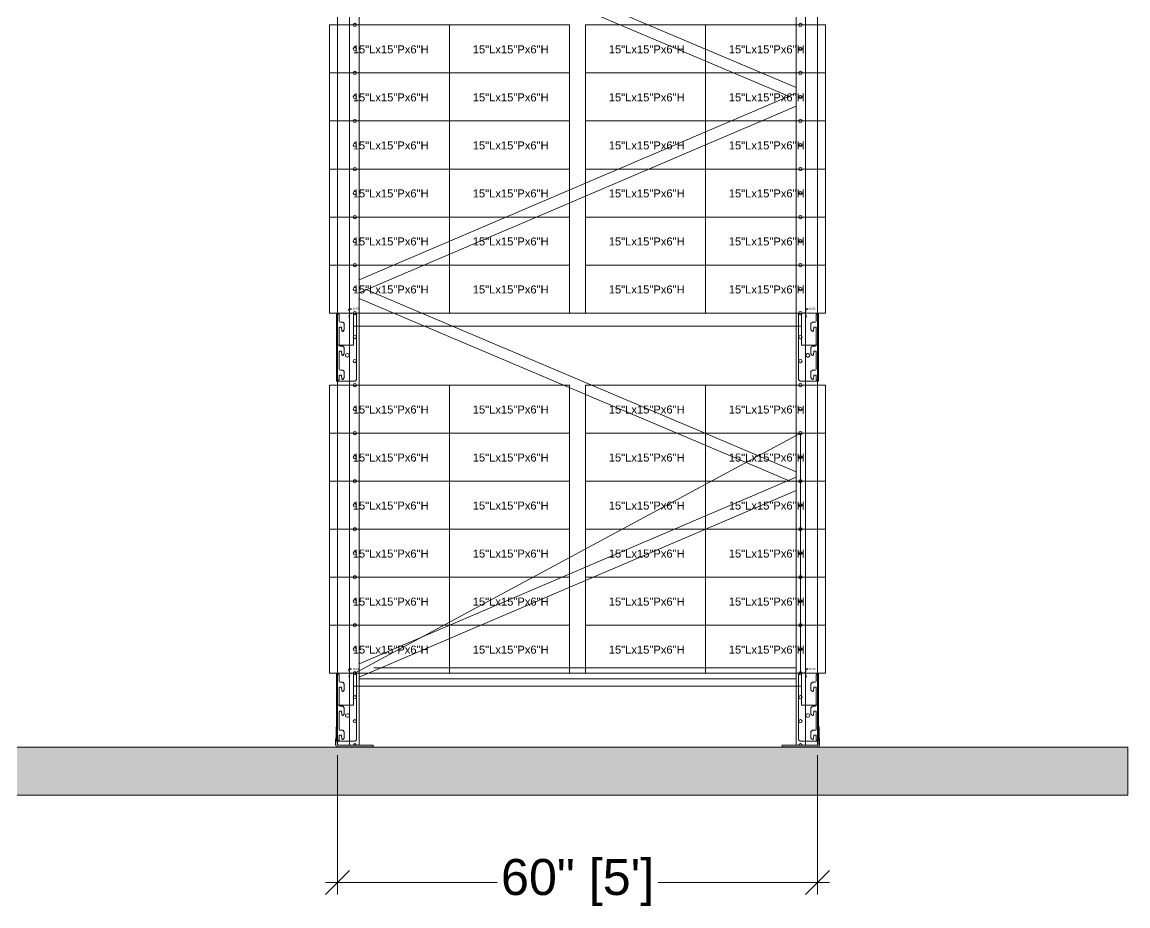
# Model space of a CAD drawing. Header units: inches. Extents: x 2743 to 10591, y -1604 to 5792.
# Drawn here: x 10453.3 to 10591.5, y 3684.6 to 3795 of the extents above; entities that cross this region are included whole.
import ezdxf

# ---------------------------------------------------------------- set-up
doc = ezdxf.new("R2010")
doc.units = ezdxf.units.IN
doc.header["$LTSCALE"] = 0.1875
doc.header["$MEASUREMENT"] = 0
doc.header["$PDMODE"] = 3
doc.header["$PDSIZE"] = 1.5
doc.linetypes.add('HIDDEN', pattern=[9.525, 6.35, -3.175])
doc.linetypes.add('HIDDEN2', pattern=[0.1875, 0.125, -0.0625])
for name, color, linetype, lineweight in [('22 Dimension', 7, 'Continuous', 5), ('30 Batiment', 253, 'Continuous', 13), ('32 Echelle', 160, 'Continuous', 15), ('33 Poutre', 30, 'Continuous', 15), ('34 Plywood', 45, 'Continuous', 13), ('35 Steel_Deck', 252, 'Continuous', 13)]:
    doc.layers.add(name, color=color, linetype=linetype, lineweight=lineweight)
doc.styles.add('NOTE', font='', dxfattribs={"height": 4.5})
doc.styles.get("Standard").update_dxf_attribs({"font": ''})
doc.styles.get('NOTE').set_extended_font_data('SansSerif')
doc.styles.get('Standard').set_extended_font_data('Arial')
doc.dimstyles.new('DÉTAILS', dxfattribs={"dimscale": 1.5, "dimtxt": 0.18, "dimasz": 0.18, "dimexe": 0.18, "dimexo": 0.0625, "dimgap": 0.09, "dimtad": 0, "dimtih": 1, "dimtoh": 1, "dimzin": 0, "dimdsep": 46, "dimtxsty": 'Standard', "dimcen": 0.09, "dimadec": 0, "dimazin": 0, "dimtfac": 1, "dimtofl": 0, "dimtmove": 0, "dimatfit": 3, "dimfxl": 0.18, "dimtolj": 1, "dimtzin": 0, "dimarcsym": 0})

# ---------------------------------------------------------------- blocks, each defined once
blk = doc.blocks.new('*D106')
at = {"layer": '33 Poutre', "color": 0, "lineweight": -2, "transparency": 16777216}
for p, q in [((10551.18, 3758.64), (10550.98, 3758.64)), ((10551.18, 3758.64), (10550.98, 3758.64)), ((10551.25, 3758.91), (10551.25, 3759.18)), ((10551.25, 3759.18), (10551.52, 3759.18)), ((10551.25, 3758.37), (10551.25, 3758.1))]:
    blk.add_line(p, q, dxfattribs=at)
at = {"layer": '33 Poutre', "color": 0, "transparency": 16777216}
for points in [[(10551.2, 3758.91), (10551.29, 3758.91), (10551.25, 3758.64)], [(10551.2, 3758.37), (10551.29, 3758.37), (10551.25, 3758.64)]]:
    blk.add_solid(points, dxfattribs=at)
at = {"layer": 'Defpoints', "color": 0, "transparency": 16777216}
for p in [(10551.25, 3758.64), (10551.27, 3758.64), (10551.27, 3758.64)]:
    blk.add_point(p, dxfattribs=at)
at = {"layer": '33 Poutre', "color": 0, "transparency": 16777216, "insert": (10552.06, 3759.18), "char_height": 0.27, "attachment_point": 5}
blk.add_mtext('\\A1;0.00', dxfattribs=at)
blk = doc.blocks.new('*D107')
at = {"layer": '33 Poutre', "color": 0, "lineweight": -2, "transparency": 16777216}
for p, q in [((10494.18, 3758.91), (10494.18, 3759.18)), ((10494.18, 3759.18), (10494.45, 3759.18)), ((10494.18, 3758.37), (10494.18, 3758.1)), ((10494.25, 3758.64), (10494.45, 3758.64)), ((10494.25, 3758.64), (10494.45, 3758.64))]:
    blk.add_line(p, q, dxfattribs=at)
at = {"layer": '33 Poutre', "color": 0, "transparency": 16777216}
for points in [[(10494.13, 3758.91), (10494.22, 3758.91), (10494.18, 3758.64)], [(10494.13, 3758.37), (10494.22, 3758.37), (10494.18, 3758.64)]]:
    blk.add_solid(points, dxfattribs=at)
at = {"layer": 'Defpoints', "color": 0, "transparency": 16777216}
for p in [(10494.15, 3758.64), (10494.15, 3758.64), (10494.18, 3758.64)]:
    blk.add_point(p, dxfattribs=at)
at = {"layer": '33 Poutre', "color": 0, "transparency": 16777216, "insert": (10494.99, 3759.18), "char_height": 0.27, "attachment_point": 5}
blk.add_mtext('\\A1;0.00', dxfattribs=at)
blk = doc.blocks.new('*D108')
at = {"layer": '33 Poutre', "color": 0, "lineweight": -2, "transparency": 16777216}
for p, q in [((10551.18, 3713.64), (10550.98, 3713.64)), ((10551.18, 3713.64), (10550.98, 3713.64)), ((10551.25, 3713.91), (10551.25, 3714.18)), ((10551.25, 3714.18), (10551.52, 3714.18)), ((10551.25, 3713.37), (10551.25, 3713.1))]:
    blk.add_line(p, q, dxfattribs=at)
at = {"layer": '33 Poutre', "color": 0, "transparency": 16777216}
for points in [[(10551.2, 3713.91), (10551.29, 3713.91), (10551.25, 3713.64)], [(10551.2, 3713.37), (10551.29, 3713.37), (10551.25, 3713.64)]]:
    blk.add_solid(points, dxfattribs=at)
at = {"layer": 'Defpoints', "color": 0, "transparency": 16777216}
for p in [(10551.25, 3713.64), (10551.27, 3713.64), (10551.27, 3713.64)]:
    blk.add_point(p, dxfattribs=at)
at = {"layer": '33 Poutre', "color": 0, "transparency": 16777216, "insert": (10552.06, 3714.18), "char_height": 0.27, "attachment_point": 5}
blk.add_mtext('\\A1;0.00', dxfattribs=at)
blk = doc.blocks.new('*D109')
at = {"layer": '33 Poutre', "color": 0, "lineweight": -2, "transparency": 16777216}
for p, q in [((10494.18, 3713.91), (10494.18, 3714.18)), ((10494.18, 3714.18), (10494.45, 3714.18)), ((10494.25, 3713.64), (10494.45, 3713.64)), ((10494.25, 3713.64), (10494.45, 3713.64)), ((10494.18, 3713.37), (10494.18, 3713.1))]:
    blk.add_line(p, q, dxfattribs=at)
at = {"layer": '33 Poutre', "color": 0, "transparency": 16777216}
for points in [[(10494.13, 3713.91), (10494.22, 3713.91), (10494.18, 3713.64)], [(10494.13, 3713.37), (10494.22, 3713.37), (10494.18, 3713.64)]]:
    blk.add_solid(points, dxfattribs=at)
at = {"layer": 'Defpoints', "color": 0, "transparency": 16777216}
for p in [(10494.15, 3713.64), (10494.15, 3713.64), (10494.18, 3713.64)]:
    blk.add_point(p, dxfattribs=at)
at = {"layer": '33 Poutre', "color": 0, "transparency": 16777216, "insert": (10494.99, 3714.18), "char_height": 0.27, "attachment_point": 5}
blk.add_mtext('\\A1;0.00', dxfattribs=at)
blk = doc.blocks.new('_Oblique')
at = {"color": 0, "linetype": 'ByBlock', "lineweight": -2}
blk.add_line((-0.5, -0.5), (0.5, 0.5), dxfattribs=at)

msp = doc.modelspace()

# ---------------------------------------------------------------- hatches: boundary and pattern name
at = {"layer": '30 Batiment', "linetype": 'HIDDEN', "ltscale": 5, "transparency": 33554559}
h = msp.add_hatch(dxfattribs=at)
h.set_pattern_fill('AR-SAND', color=256, style=0)
h.set_pattern_definition([(37.5, (10146.5463, 3735.0073), (-0.0629934, 1.926824), [0, -1.52, 0, -1.7, 0, -1.625]), (7.5, (10146.5463, 3735.0073), (1.769777, 2.822146), [0, -0.82, 0, -1.37, 0, -0.525]), (327.5, (10145.3163, 3735.0073), (3.114142, 0.005659), [0, -0.5, 0, -1.8, 0, -2.35]), (317.5, (10145.3163, 3735.0073), (3.006127, 0.877676), [0, -0.25, 0, -1.18, 0, -1.35])])
h.paths.add_polyline_path([(10591.48797, 3698.39254), (10591.48797, 3704.39254), (10235.28251, 3704.39254), (10235.28251, 3698.39254)])

# ---------------------------------------------------------------- linework, layer by layer
at = {"layer": '22 Dimension'}
for p, q in [((10492.71234, 3703.39254), (10492.71234, 3686.01017)), ((10552.71234, 3703.39254), (10552.71234, 3686.01017)), ((10491.21234, 3687.51017), (10512.64753, 3687.51017)), ((10554.21234, 3687.51017), (10532.77715, 3687.51017))]:
    msp.add_line(p, q, dxfattribs=at)
at = {"layer": '30 Batiment'}
msp.add_lwpolyline([(10591.48797, 3698.39254), (10591.48797, 3704.39254), (10235.28251, 3704.39254), (10235.28251, 3698.39254), (10591.48797, 3698.39254)], close=True, dxfattribs=at)
at = {"layer": '32 Echelle'}
for p, q in [((10492.71234, 3704.64254), (10492.71234, 3944.64254)), ((10494.21234, 3704.64254), (10494.21234, 3944.64254)), ((10495.40234, 3704.64254), (10495.40234, 3944.64254)), ((10550.02234, 3704.64254), (10550.02234, 3944.64254)), ((10551.21234, 3704.64254), (10551.21234, 3944.64254)), ((10552.71234, 3704.64254), (10552.71234, 3944.64254)), ((10550.02234, 3786.80716), (10496.16127, 3809.64254)), ((10495.40234, 3808.47793), (10549.26341, 3785.64254)), ((10550.02234, 3786.12581), (10495.40234, 3762.80716)), ((10495.40234, 3761.15928), (10550.02234, 3784.47793)), ((10550.02234, 3738.80716), (10496.16127, 3761.64254)), ((10495.40234, 3760.47793), (10549.26341, 3737.64254)), ((10550.02234, 3738.12581), (10495.40234, 3714.80716)), ((10495.40234, 3713.15928), (10550.02234, 3736.47793)), ((10550.02234, 3714.33754), (10497.25271, 3714.33754)), ((10495.40234, 3712.94754), (10550.02234, 3712.94754)), ((10492.52534, 3706.94254), (10492.52534, 3705.69754)), ((10492.52534, 3706.94254), (10492.71234, 3706.94254)), ((10492.71234, 3706.94254), (10492.71234, 3705.69754)), ((10552.71234, 3706.94254), (10552.71234, 3705.69754)), ((10552.89934, 3706.94254), (10552.71234, 3706.94254)), ((10552.89934, 3706.94254), (10552.89934, 3705.69754)), ((10492.46534, 3705.32254), (10492.52534, 3705.69754)), ((10492.46534, 3705.32254), (10492.46534, 3704.70554)), ((10492.46534, 3705.32254), (10492.65234, 3705.32254)), ((10492.52534, 3705.69754), (10492.71234, 3705.69754)), ((10492.65234, 3705.32254), (10492.71234, 3705.69754)), ((10492.65234, 3705.32254), (10492.65234, 3704.70504)), ((10552.77234, 3705.32254), (10552.71234, 3705.69754)), ((10552.89934, 3705.69754), (10552.71234, 3705.69754)), ((10552.77234, 3705.32254), (10552.77234, 3704.70504)), ((10552.95934, 3705.32254), (10552.77234, 3705.32254)), ((10552.95934, 3705.32254), (10552.89934, 3705.69754)), ((10552.95934, 3705.32254), (10552.95934, 3704.70554)), ((10492.71484, 3704.64254), (10497.15234, 3704.64254)), ((10492.71534, 3704.45554), (10497.15234, 3704.45554)), ((10497.15234, 3704.64254), (10497.15234, 3704.45554)), ((10552.70984, 3704.64254), (10548.27234, 3704.64254)), ((10548.27234, 3704.64254), (10548.27234, 3704.45554)), ((10552.70934, 3704.45554), (10548.27234, 3704.45554))]:
    msp.add_line(p, q, dxfattribs=at)
for centre in [(10494.86734, 3794.64254), (10550.55734, 3794.64254), (10494.86734, 3791.64254), (10550.55734, 3791.64254), (10494.86734, 3788.64254), (10550.55734, 3788.64254), (10494.86734, 3785.64254), (10550.55734, 3785.64254), (10494.86734, 3782.64254), (10550.55734, 3782.64254), (10494.86734, 3779.64254), (10550.55734, 3779.64254), (10494.86734, 3776.64254), (10550.55734, 3776.64254), (10494.86734, 3773.64254), (10550.55734, 3773.64254), (10494.86734, 3770.64254), (10550.55734, 3770.64254), (10494.86734, 3767.64254), (10550.55734, 3767.64254), (10494.86734, 3764.64254), (10550.55734, 3764.64254), (10494.86734, 3761.64254), (10550.55734, 3761.64254), (10494.86734, 3758.64254), (10550.55734, 3758.64254), (10494.86734, 3755.64254), (10550.55734, 3755.64254), (10494.86734, 3752.64254), (10550.55734, 3752.64254), (10494.86734, 3749.64254), (10550.55734, 3749.64254), (10494.86734, 3746.64254), (10550.55734, 3746.64254), (10494.86734, 3743.64254), (10550.55734, 3743.64254), (10494.86734, 3740.64254), (10550.55734, 3740.64254), (10494.86734, 3737.64254), (10550.55734, 3737.64254), (10494.86734, 3734.64254), (10550.55734, 3734.64254), (10494.86734, 3731.64254), (10550.55734, 3731.64254), (10494.86734, 3728.64254), (10550.55734, 3728.64254), (10494.86734, 3725.64254), (10550.55734, 3725.64254), (10494.86734, 3722.64254), (10550.55734, 3722.64254), (10494.86734, 3719.64254), (10550.55734, 3719.64254), (10494.86734, 3716.64254), (10550.55734, 3716.64254), (10494.86734, 3713.64254), (10550.55734, 3713.64254), (10494.86734, 3710.64254), (10550.55734, 3710.64254), (10494.86734, 3707.64254), (10550.55734, 3707.64254)]:
    msp.add_circle(centre, 0.205, dxfattribs=at)
for centre, radius, start, end in [((10492.71534, 3704.70554), 0.25, 180, 270), ((10492.71484, 3704.70504), 0.0625, 180, 270), ((10494.86734, 3704.64254), 0.205, 360, 180), ((10550.55734, 3704.64254), 0.205, 360, 180), ((10552.70934, 3704.70554), 0.25, 270, 0), ((10552.70984, 3704.70504), 0.0625, 270, 0)]:
    msp.add_arc(centre, radius, start, end, dxfattribs=at)
at = {"layer": '33 Poutre'}
for p, q in [((10492.59334, 3758.64254), (10494.90584, 3758.64254)), ((10492.59334, 3750.14254), (10492.59334, 3758.64254)), ((10494.71234, 3758.64254), (10492.71234, 3758.64254)), ((10492.71234, 3758.64254), (10492.71234, 3754.64254)), ((10492.90584, 3758.45504), (10492.71834, 3758.64254)), ((10492.90584, 3757.64254), (10492.90584, 3758.45504)), ((10494.71234, 3754.64254), (10494.71234, 3758.64254)), ((10495.09334, 3758.45504), (10494.90584, 3758.64254)), ((10495.09334, 3750.33004), (10495.09334, 3758.45504)), ((10550.33134, 3758.45504), (10550.51884, 3758.64254)), ((10550.33134, 3750.33004), (10550.33134, 3758.45504)), ((10552.83134, 3758.64254), (10550.51884, 3758.64254)), ((10550.71234, 3758.64254), (10552.71234, 3758.64254)), ((10550.71234, 3754.64254), (10550.71234, 3758.64254)), ((10552.51884, 3758.45504), (10552.70634, 3758.64254)), ((10552.51884, 3757.64254), (10552.51884, 3758.45504)), ((10552.71234, 3758.64254), (10552.71234, 3754.64254)), ((10552.83134, 3750.14254), (10552.83134, 3758.64254)), ((10492.90584, 3754.64254), (10492.90584, 3756.86129)), ((10492.93709, 3756.89254), (10493.17459, 3756.89254)), ((10493.03084, 3757.51754), (10493.35584, 3757.51754)), ((10493.20567, 3756.86456), (10493.25013, 3756.4415)), ((10493.54334, 3757.33004), (10493.35584, 3757.51754)), ((10493.54334, 3756.54504), (10493.35584, 3756.35754)), ((10493.54334, 3756.54504), (10493.54334, 3757.33004)), ((10551.88134, 3757.33004), (10552.06884, 3757.51754)), ((10551.88134, 3756.54504), (10551.88134, 3757.33004)), ((10551.88134, 3756.54504), (10552.06884, 3756.35754)), ((10552.39384, 3757.51754), (10552.06884, 3757.51754)), ((10552.21901, 3756.86456), (10552.17455, 3756.4415)), ((10552.48759, 3756.89254), (10552.25009, 3756.89254)), ((10552.51884, 3754.64254), (10552.51884, 3756.86129)), ((10493.34337, 3756.35754), (10493.35584, 3756.35754)), ((10552.08131, 3756.35754), (10552.06884, 3756.35754)), ((10492.71234, 3754.64254), (10494.71234, 3754.64254)), ((10492.90584, 3751.64254), (10492.90584, 3753.86129)), ((10492.93709, 3753.89254), (10493.17459, 3753.89254)), ((10493.03084, 3754.51754), (10493.35584, 3754.51754)), ((10493.20567, 3753.86456), (10493.25013, 3753.4415)), ((10493.54334, 3754.33004), (10493.35584, 3754.51754)), ((10493.54334, 3753.54504), (10493.54334, 3754.33004)), ((10552.71234, 3754.64254), (10550.71234, 3754.64254)), ((10551.88134, 3754.33004), (10552.06884, 3754.51754)), ((10551.88134, 3753.54504), (10551.88134, 3754.33004)), ((10552.39384, 3754.51754), (10552.06884, 3754.51754)), ((10552.21901, 3753.86456), (10552.17455, 3753.4415)), ((10552.48759, 3753.89254), (10552.25009, 3753.89254)), ((10552.51884, 3751.64254), (10552.51884, 3753.86129)), ((10493.34337, 3753.35754), (10493.35584, 3753.35754)), ((10493.54334, 3753.54504), (10493.35584, 3753.35754)), ((10493.68834, 3753.35973), (10493.68834, 3753.35973)), ((10493.96959, 3753.57848), (10493.90709, 3753.57848)), ((10493.96959, 3753.14098), (10493.90709, 3753.14098)), ((10494.18834, 3753.35973), (10494.18834, 3753.35973)), ((10551.23634, 3753.35973), (10551.23634, 3753.35973)), ((10551.45509, 3753.57848), (10551.51759, 3753.57848)), ((10551.45509, 3753.14098), (10551.51759, 3753.14098)), ((10551.73634, 3753.35973), (10551.73634, 3753.35973)), ((10551.88134, 3753.54504), (10552.06884, 3753.35754)), ((10552.08131, 3753.35754), (10552.06884, 3753.35754)), ((10493.03084, 3751.51754), (10493.35584, 3751.51754)), ((10493.54334, 3751.33004), (10493.35584, 3751.51754)), ((10493.54334, 3750.54504), (10493.54334, 3751.33004)), ((10551.88134, 3751.33004), (10552.06884, 3751.51754)), ((10551.88134, 3750.54504), (10551.88134, 3751.33004)), ((10552.39384, 3751.51754), (10552.06884, 3751.51754)), ((10492.59334, 3750.14254), (10494.90584, 3750.14254)), ((10492.90584, 3750.33004), (10492.71834, 3750.14254)), ((10492.90584, 3750.33004), (10492.90584, 3750.86129)), ((10492.93709, 3750.89254), (10493.17459, 3750.89254)), ((10493.20567, 3750.86456), (10493.25013, 3750.4415)), ((10493.34337, 3750.35754), (10493.35584, 3750.35754)), ((10493.54334, 3750.54504), (10493.35584, 3750.35754)), ((10494.90584, 3750.14254), (10495.09334, 3750.33004)), ((10550.51884, 3750.14254), (10550.33134, 3750.33004)), ((10552.83134, 3750.14254), (10550.51884, 3750.14254)), ((10551.88134, 3750.54504), (10552.06884, 3750.35754)), ((10552.08131, 3750.35754), (10552.06884, 3750.35754)), ((10552.21901, 3750.86456), (10552.17455, 3750.4415)), ((10552.48759, 3750.89254), (10552.25009, 3750.89254)), ((10552.51884, 3750.33004), (10552.51884, 3750.86129)), ((10552.51884, 3750.33004), (10552.70634, 3750.14254)), ((10550.55734, 3743.64254), (10494.86734, 3713.64254)), ((10550.55734, 3713.64254), (10550.55734, 3743.64254)), ((10492.59334, 3713.64254), (10494.90584, 3713.64254)), ((10492.59334, 3705.14254), (10492.59334, 3713.64254)), ((10494.71234, 3713.64254), (10492.71234, 3713.64254)), ((10492.71234, 3713.64254), (10492.71234, 3709.64254)), ((10492.90584, 3713.45504), (10492.71834, 3713.64254)), ((10494.71234, 3709.64254), (10494.71234, 3713.64254)), ((10495.09334, 3713.45504), (10494.90584, 3713.64254)), ((10550.33134, 3713.45504), (10550.51884, 3713.64254)), ((10552.83134, 3713.64254), (10550.51884, 3713.64254)), ((10550.71234, 3713.64254), (10552.71234, 3713.64254)), ((10550.71234, 3709.64254), (10550.71234, 3713.64254)), ((10552.51884, 3713.45504), (10552.70634, 3713.64254)), ((10552.71234, 3713.64254), (10552.71234, 3709.64254)), ((10552.83134, 3705.14254), (10552.83134, 3713.64254)), ((10492.90584, 3712.64254), (10492.90584, 3713.45504)), ((10493.03084, 3712.51754), (10493.35584, 3712.51754)), ((10493.54334, 3712.33004), (10493.35584, 3712.51754)), ((10493.54334, 3711.54504), (10493.54334, 3712.33004)), ((10495.09334, 3705.33004), (10495.09334, 3713.45504)), ((10550.33134, 3705.33004), (10550.33134, 3713.45504)), ((10551.88134, 3712.33004), (10552.06884, 3712.51754)), ((10551.88134, 3711.54504), (10551.88134, 3712.33004)), ((10552.39384, 3712.51754), (10552.06884, 3712.51754)), ((10552.51884, 3712.64254), (10552.51884, 3713.45504)), ((10492.90584, 3709.64254), (10492.90584, 3711.86129)), ((10492.93709, 3711.89254), (10493.17459, 3711.89254)), ((10493.20567, 3711.86456), (10493.25013, 3711.4415)), ((10493.34337, 3711.35754), (10493.35584, 3711.35754)), ((10493.54334, 3711.54504), (10493.35584, 3711.35754)), ((10551.88134, 3711.54504), (10552.06884, 3711.35754)), ((10552.08131, 3711.35754), (10552.06884, 3711.35754)), ((10552.21901, 3711.86456), (10552.17455, 3711.4415)), ((10552.48759, 3711.89254), (10552.25009, 3711.89254)), ((10552.51884, 3709.64254), (10552.51884, 3711.86129)), ((10492.71234, 3709.64254), (10494.71234, 3709.64254)), ((10493.03084, 3709.51754), (10493.35584, 3709.51754)), ((10493.54334, 3709.33004), (10493.35584, 3709.51754)), ((10552.71234, 3709.64254), (10550.71234, 3709.64254)), ((10551.88134, 3709.33004), (10552.06884, 3709.51754)), ((10552.39384, 3709.51754), (10552.06884, 3709.51754)), ((10492.90584, 3706.64254), (10492.90584, 3708.86129)), ((10492.93709, 3708.89254), (10493.17459, 3708.89254)), ((10493.20567, 3708.86456), (10493.25013, 3708.4415)), ((10493.34337, 3708.35754), (10493.35584, 3708.35754)), ((10493.54334, 3708.54504), (10493.35584, 3708.35754)), ((10493.54334, 3708.54504), (10493.54334, 3709.33004)), ((10493.68834, 3708.35973), (10493.68834, 3708.35973)), ((10493.96959, 3708.57848), (10493.90709, 3708.57848)), ((10493.96959, 3708.14098), (10493.90709, 3708.14098)), ((10494.18834, 3708.35973), (10494.18834, 3708.35973)), ((10551.23634, 3708.35973), (10551.23634, 3708.35973)), ((10551.45509, 3708.57848), (10551.51759, 3708.57848)), ((10551.45509, 3708.14098), (10551.51759, 3708.14098)), ((10551.73634, 3708.35973), (10551.73634, 3708.35973)), ((10551.88134, 3708.54504), (10551.88134, 3709.33004)), ((10551.88134, 3708.54504), (10552.06884, 3708.35754)), ((10552.08131, 3708.35754), (10552.06884, 3708.35754)), ((10552.21901, 3708.86456), (10552.17455, 3708.4415)), ((10552.48759, 3708.89254), (10552.25009, 3708.89254)), ((10552.51884, 3706.64254), (10552.51884, 3708.86129)), ((10492.90584, 3705.33004), (10492.71834, 3705.14254)), ((10492.90584, 3705.33004), (10492.90584, 3705.86129)), ((10492.93709, 3705.89254), (10493.17459, 3705.89254)), ((10493.03084, 3706.51754), (10493.35584, 3706.51754)), ((10493.20567, 3705.86456), (10493.25013, 3705.4415)), ((10493.34337, 3705.35754), (10493.35584, 3705.35754)), ((10493.54334, 3706.33004), (10493.35584, 3706.51754)), ((10493.54334, 3705.54504), (10493.35584, 3705.35754)), ((10493.54334, 3705.54504), (10493.54334, 3706.33004)), ((10494.90584, 3705.14254), (10495.09334, 3705.33004)), ((10550.51884, 3705.14254), (10550.33134, 3705.33004)), ((10551.88134, 3706.33004), (10552.06884, 3706.51754)), ((10551.88134, 3705.54504), (10551.88134, 3706.33004)), ((10551.88134, 3705.54504), (10552.06884, 3705.35754)), ((10552.39384, 3706.51754), (10552.06884, 3706.51754)), ((10552.08131, 3705.35754), (10552.06884, 3705.35754)), ((10552.21901, 3705.86456), (10552.17455, 3705.4415)), ((10552.48759, 3705.89254), (10552.25009, 3705.89254)), ((10552.51884, 3705.33004), (10552.51884, 3705.86129)), ((10552.51884, 3705.33004), (10552.70634, 3705.14254)), ((10492.59334, 3705.14254), (10494.90584, 3705.14254)), ((10552.83134, 3705.14254), (10550.51884, 3705.14254))]:
    msp.add_line(p, q, dxfattribs=at)
at = {"layer": '33 Poutre', "linetype": 'HIDDEN2', "ltscale": 3}
for p, q in [((10492.71234, 3750.14254), (10492.71234, 3758.64254)), ((10552.71234, 3750.14254), (10552.71234, 3758.64254)), ((10492.71234, 3705.14254), (10492.71234, 3713.64254)), ((10552.71234, 3705.14254), (10552.71234, 3713.64254))]:
    msp.add_line(p, q, dxfattribs=at)
at = {"layer": '33 Poutre'}
for centre, radius, start, end in [((10493.03084, 3757.64254), 0.125, 180, 270), ((10492.93709, 3756.86129), 0.03125, 90, 180), ((10492.93709, 3756.86129), 0.03125, 90, 180), ((10493.17459, 3756.86129), 0.03125, 6, 90), ((10493.34337, 3756.45129), 0.09375, 186, 270), ((10552.08131, 3756.45129), 0.09375, 270, 354), ((10552.25009, 3756.86129), 0.03125, 90, 174), ((10552.39384, 3757.64254), 0.125, 270, 0), ((10552.48759, 3756.86129), 0.03125, 0, 90), ((10552.48759, 3756.86129), 0.03125, 0, 90), ((10493.03084, 3754.64254), 0.125, 180, 270), ((10492.93709, 3753.86164), 0.03125, 90, 180), ((10492.93709, 3753.86129), 0.03125, 90, 180), ((10493.17459, 3753.86129), 0.03125, 6, 90), ((10552.25009, 3753.86129), 0.03125, 90, 174), ((10552.39384, 3754.64254), 0.125, 270, 0), ((10552.48759, 3753.86164), 0.03125, 0, 90), ((10552.48759, 3753.86129), 0.03125, 0, 90), ((10493.34337, 3753.45129), 0.09375, 186, 270), ((10493.90709, 3753.35973), 0.21875, 90, 180), ((10493.90709, 3753.35973), 0.21875, 180, 270), ((10493.96959, 3753.35973), 0.21875, 270, 90), ((10551.45509, 3753.35973), 0.21875, 90, 270), ((10551.51759, 3753.35973), 0.21875, 0, 90), ((10551.51759, 3753.35973), 0.21875, 270, 0), ((10552.08131, 3753.45129), 0.09375, 270, 354), ((10493.03084, 3751.64254), 0.125, 180, 270), ((10552.39384, 3751.64254), 0.125, 270, 0), ((10492.93709, 3750.86129), 0.03125, 90, 180), ((10493.17459, 3750.86129), 0.03125, 6, 90), ((10493.34337, 3750.45129), 0.09375, 186, 270), ((10552.08131, 3750.45129), 0.09375, 270, 354), ((10552.25009, 3750.86129), 0.03125, 90, 174), ((10552.48759, 3750.86129), 0.03125, 0, 90), ((10493.03084, 3712.64254), 0.125, 180, 270), ((10552.39384, 3712.64254), 0.125, 270, 0), ((10492.93709, 3711.86129), 0.03125, 90, 180), ((10492.93709, 3711.86129), 0.03125, 90, 180), ((10493.17459, 3711.86129), 0.03125, 6, 90), ((10493.34337, 3711.45129), 0.09375, 186, 270), ((10552.08131, 3711.45129), 0.09375, 270, 354), ((10552.25009, 3711.86129), 0.03125, 90, 174), ((10552.48759, 3711.86129), 0.03125, 0, 90), ((10552.48759, 3711.86129), 0.03125, 0, 90), ((10493.03084, 3709.64254), 0.125, 180, 270), ((10552.39384, 3709.64254), 0.125, 270, 0), ((10492.93709, 3708.86164), 0.03125, 90, 180), ((10492.93709, 3708.86129), 0.03125, 90, 180), ((10493.17459, 3708.86129), 0.03125, 6, 90), ((10493.34337, 3708.45129), 0.09375, 186, 270), ((10493.90709, 3708.35973), 0.21875, 90, 180), ((10493.90709, 3708.35973), 0.21875, 180, 270), ((10493.96959, 3708.35973), 0.21875, 270, 90), ((10551.45509, 3708.35973), 0.21875, 90, 270), ((10551.51759, 3708.35973), 0.21875, 0, 90), ((10551.51759, 3708.35973), 0.21875, 270, 0), ((10552.08131, 3708.45129), 0.09375, 270, 354), ((10552.25009, 3708.86129), 0.03125, 90, 174), ((10552.48759, 3708.86164), 0.03125, 0, 90), ((10552.48759, 3708.86129), 0.03125, 0, 90), ((10493.03084, 3706.64254), 0.125, 180, 270), ((10492.93709, 3705.86129), 0.03125, 90, 180), ((10493.17459, 3705.86129), 0.03125, 6, 90), ((10493.34337, 3705.45129), 0.09375, 186, 270), ((10552.08131, 3705.45129), 0.09375, 270, 354), ((10552.25009, 3705.86129), 0.03125, 90, 174), ((10552.39384, 3706.64254), 0.125, 270, 0), ((10552.48759, 3705.86129), 0.03125, 0, 90)]:
    msp.add_arc(centre, radius, start, end, dxfattribs=at)
at = {"layer": '34 Plywood'}
for p, q in [((10506.71234, 3794.64254), (10491.71234, 3794.64254)), ((10491.71234, 3794.64254), (10491.71234, 3788.64254)), ((10506.71234, 3788.64254), (10506.71234, 3794.64254)), ((10521.71234, 3794.64254), (10506.71234, 3794.64254)), ((10506.71234, 3794.64254), (10506.71234, 3788.64254)), ((10521.71234, 3788.64254), (10521.71234, 3794.64254)), ((10538.71234, 3794.64254), (10523.71234, 3794.64254)), ((10523.71234, 3794.64254), (10523.71234, 3788.64254)), ((10538.71234, 3788.64254), (10538.71234, 3794.64254)), ((10553.71234, 3794.64254), (10538.71234, 3794.64254)), ((10538.71234, 3794.64254), (10538.71234, 3788.64254)), ((10553.71234, 3788.64254), (10553.71234, 3794.64254)), ((10506.71234, 3788.64254), (10491.71234, 3788.64254)), ((10491.71234, 3788.64254), (10491.71234, 3782.64254)), ((10491.71234, 3788.64254), (10506.71234, 3788.64254)), ((10506.71234, 3782.64254), (10506.71234, 3788.64254)), ((10521.71234, 3788.64254), (10506.71234, 3788.64254)), ((10506.71234, 3788.64254), (10506.71234, 3782.64254)), ((10506.71234, 3788.64254), (10521.71234, 3788.64254)), ((10521.71234, 3782.64254), (10521.71234, 3788.64254)), ((10538.71234, 3788.64254), (10523.71234, 3788.64254)), ((10523.71234, 3788.64254), (10523.71234, 3782.64254)), ((10523.71234, 3788.64254), (10538.71234, 3788.64254)), ((10538.71234, 3782.64254), (10538.71234, 3788.64254)), ((10553.71234, 3788.64254), (10538.71234, 3788.64254)), ((10538.71234, 3788.64254), (10538.71234, 3782.64254)), ((10538.71234, 3788.64254), (10553.71234, 3788.64254)), ((10553.71234, 3782.64254), (10553.71234, 3788.64254)), ((10506.71234, 3782.64254), (10491.71234, 3782.64254)), ((10491.71234, 3782.64254), (10491.71234, 3776.64254)), ((10491.71234, 3782.64254), (10506.71234, 3782.64254)), ((10506.71234, 3776.64254), (10506.71234, 3782.64254)), ((10521.71234, 3782.64254), (10506.71234, 3782.64254)), ((10506.71234, 3782.64254), (10506.71234, 3776.64254)), ((10506.71234, 3782.64254), (10521.71234, 3782.64254)), ((10521.71234, 3776.64254), (10521.71234, 3782.64254)), ((10538.71234, 3782.64254), (10523.71234, 3782.64254)), ((10523.71234, 3782.64254), (10523.71234, 3776.64254)), ((10523.71234, 3782.64254), (10538.71234, 3782.64254)), ((10538.71234, 3776.64254), (10538.71234, 3782.64254)), ((10553.71234, 3782.64254), (10538.71234, 3782.64254)), ((10538.71234, 3782.64254), (10538.71234, 3776.64254)), ((10538.71234, 3782.64254), (10553.71234, 3782.64254)), ((10553.71234, 3776.64254), (10553.71234, 3782.64254)), ((10506.71234, 3776.64254), (10491.71234, 3776.64254)), ((10491.71234, 3776.64254), (10491.71234, 3770.64254)), ((10491.71234, 3776.64254), (10506.71234, 3776.64254)), ((10506.71234, 3770.64254), (10506.71234, 3776.64254)), ((10521.71234, 3776.64254), (10506.71234, 3776.64254)), ((10506.71234, 3776.64254), (10506.71234, 3770.64254)), ((10506.71234, 3776.64254), (10521.71234, 3776.64254)), ((10521.71234, 3770.64254), (10521.71234, 3776.64254)), ((10538.71234, 3776.64254), (10523.71234, 3776.64254)), ((10523.71234, 3776.64254), (10523.71234, 3770.64254)), ((10523.71234, 3776.64254), (10538.71234, 3776.64254)), ((10538.71234, 3770.64254), (10538.71234, 3776.64254)), ((10553.71234, 3776.64254), (10538.71234, 3776.64254)), ((10538.71234, 3776.64254), (10538.71234, 3770.64254)), ((10538.71234, 3776.64254), (10553.71234, 3776.64254)), ((10553.71234, 3770.64254), (10553.71234, 3776.64254)), ((10506.71234, 3770.64254), (10491.71234, 3770.64254)), ((10491.71234, 3770.64254), (10491.71234, 3764.64254)), ((10491.71234, 3770.64254), (10506.71234, 3770.64254)), ((10506.71234, 3764.64254), (10506.71234, 3770.64254)), ((10521.71234, 3770.64254), (10506.71234, 3770.64254)), ((10506.71234, 3770.64254), (10506.71234, 3764.64254)), ((10506.71234, 3770.64254), (10521.71234, 3770.64254)), ((10521.71234, 3764.64254), (10521.71234, 3770.64254)), ((10538.71234, 3770.64254), (10523.71234, 3770.64254)), ((10523.71234, 3770.64254), (10523.71234, 3764.64254)), ((10523.71234, 3770.64254), (10538.71234, 3770.64254)), ((10538.71234, 3764.64254), (10538.71234, 3770.64254)), ((10553.71234, 3770.64254), (10538.71234, 3770.64254)), ((10538.71234, 3770.64254), (10538.71234, 3764.64254)), ((10538.71234, 3770.64254), (10553.71234, 3770.64254)), ((10553.71234, 3764.64254), (10553.71234, 3770.64254)), ((10506.71234, 3764.64254), (10491.71234, 3764.64254)), ((10491.71234, 3764.64254), (10491.71234, 3758.64254)), ((10491.71234, 3764.64254), (10506.71234, 3764.64254)), ((10506.71234, 3758.64254), (10506.71234, 3764.64254)), ((10521.71234, 3764.64254), (10506.71234, 3764.64254)), ((10506.71234, 3764.64254), (10506.71234, 3758.64254)), ((10506.71234, 3764.64254), (10521.71234, 3764.64254)), ((10521.71234, 3758.64254), (10521.71234, 3764.64254)), ((10538.71234, 3764.64254), (10523.71234, 3764.64254)), ((10523.71234, 3764.64254), (10523.71234, 3758.64254)), ((10523.71234, 3764.64254), (10538.71234, 3764.64254)), ((10538.71234, 3758.64254), (10538.71234, 3764.64254)), ((10553.71234, 3764.64254), (10538.71234, 3764.64254)), ((10538.71234, 3764.64254), (10538.71234, 3758.64254)), ((10538.71234, 3764.64254), (10553.71234, 3764.64254)), ((10553.71234, 3758.64254), (10553.71234, 3764.64254)), ((10491.71234, 3758.64254), (10506.71234, 3758.64254)), ((10506.71234, 3758.64254), (10521.71234, 3758.64254)), ((10523.71234, 3758.64254), (10538.71234, 3758.64254)), ((10538.71234, 3758.64254), (10553.71234, 3758.64254)), ((10506.71234, 3749.64254), (10491.71234, 3749.64254)), ((10491.71234, 3749.64254), (10491.71234, 3743.64254)), ((10506.71234, 3743.64254), (10506.71234, 3749.64254)), ((10521.71234, 3749.64254), (10506.71234, 3749.64254)), ((10506.71234, 3749.64254), (10506.71234, 3743.64254)), ((10521.71234, 3743.64254), (10521.71234, 3749.64254)), ((10538.71234, 3749.64254), (10523.71234, 3749.64254)), ((10523.71234, 3749.64254), (10523.71234, 3743.64254)), ((10538.71234, 3743.64254), (10538.71234, 3749.64254)), ((10553.71234, 3749.64254), (10538.71234, 3749.64254)), ((10538.71234, 3749.64254), (10538.71234, 3743.64254)), ((10553.71234, 3743.64254), (10553.71234, 3749.64254)), ((10506.71234, 3743.64254), (10491.71234, 3743.64254)), ((10491.71234, 3743.64254), (10491.71234, 3737.64254)), ((10491.71234, 3743.64254), (10506.71234, 3743.64254)), ((10506.71234, 3737.64254), (10506.71234, 3743.64254)), ((10521.71234, 3743.64254), (10506.71234, 3743.64254)), ((10506.71234, 3743.64254), (10506.71234, 3737.64254)), ((10506.71234, 3743.64254), (10521.71234, 3743.64254)), ((10521.71234, 3737.64254), (10521.71234, 3743.64254)), ((10538.71234, 3743.64254), (10523.71234, 3743.64254)), ((10523.71234, 3743.64254), (10523.71234, 3737.64254)), ((10523.71234, 3743.64254), (10538.71234, 3743.64254)), ((10538.71234, 3737.64254), (10538.71234, 3743.64254)), ((10553.71234, 3743.64254), (10538.71234, 3743.64254)), ((10538.71234, 3743.64254), (10538.71234, 3737.64254)), ((10538.71234, 3743.64254), (10553.71234, 3743.64254)), ((10553.71234, 3737.64254), (10553.71234, 3743.64254)), ((10506.71234, 3737.64254), (10491.71234, 3737.64254)), ((10491.71234, 3737.64254), (10491.71234, 3731.64254)), ((10491.71234, 3737.64254), (10506.71234, 3737.64254)), ((10506.71234, 3731.64254), (10506.71234, 3737.64254)), ((10521.71234, 3737.64254), (10506.71234, 3737.64254)), ((10506.71234, 3737.64254), (10506.71234, 3731.64254)), ((10506.71234, 3737.64254), (10521.71234, 3737.64254)), ((10521.71234, 3731.64254), (10521.71234, 3737.64254)), ((10538.71234, 3737.64254), (10523.71234, 3737.64254)), ((10523.71234, 3737.64254), (10523.71234, 3731.64254)), ((10523.71234, 3737.64254), (10538.71234, 3737.64254)), ((10538.71234, 3731.64254), (10538.71234, 3737.64254)), ((10553.71234, 3737.64254), (10538.71234, 3737.64254)), ((10538.71234, 3737.64254), (10538.71234, 3731.64254)), ((10538.71234, 3737.64254), (10553.71234, 3737.64254)), ((10553.71234, 3731.64254), (10553.71234, 3737.64254)), ((10506.71234, 3731.64254), (10491.71234, 3731.64254)), ((10491.71234, 3731.64254), (10491.71234, 3725.64254)), ((10491.71234, 3731.64254), (10506.71234, 3731.64254)), ((10506.71234, 3725.64254), (10506.71234, 3731.64254)), ((10521.71234, 3731.64254), (10506.71234, 3731.64254)), ((10506.71234, 3731.64254), (10506.71234, 3725.64254)), ((10506.71234, 3731.64254), (10521.71234, 3731.64254)), ((10521.71234, 3725.64254), (10521.71234, 3731.64254)), ((10538.71234, 3731.64254), (10523.71234, 3731.64254)), ((10523.71234, 3731.64254), (10523.71234, 3725.64254)), ((10523.71234, 3731.64254), (10538.71234, 3731.64254)), ((10538.71234, 3725.64254), (10538.71234, 3731.64254)), ((10553.71234, 3731.64254), (10538.71234, 3731.64254)), ((10538.71234, 3731.64254), (10538.71234, 3725.64254)), ((10538.71234, 3731.64254), (10553.71234, 3731.64254)), ((10553.71234, 3725.64254), (10553.71234, 3731.64254)), ((10506.71234, 3725.64254), (10491.71234, 3725.64254)), ((10491.71234, 3725.64254), (10491.71234, 3719.64254)), ((10491.71234, 3725.64254), (10506.71234, 3725.64254)), ((10506.71234, 3719.64254), (10506.71234, 3725.64254)), ((10521.71234, 3725.64254), (10506.71234, 3725.64254)), ((10506.71234, 3725.64254), (10506.71234, 3719.64254)), ((10506.71234, 3725.64254), (10521.71234, 3725.64254)), ((10521.71234, 3719.64254), (10521.71234, 3725.64254)), ((10538.71234, 3725.64254), (10523.71234, 3725.64254)), ((10523.71234, 3725.64254), (10523.71234, 3719.64254)), ((10523.71234, 3725.64254), (10538.71234, 3725.64254)), ((10538.71234, 3719.64254), (10538.71234, 3725.64254)), ((10553.71234, 3725.64254), (10538.71234, 3725.64254)), ((10538.71234, 3725.64254), (10538.71234, 3719.64254)), ((10538.71234, 3725.64254), (10553.71234, 3725.64254)), ((10553.71234, 3719.64254), (10553.71234, 3725.64254)), ((10506.71234, 3719.64254), (10491.71234, 3719.64254)), ((10491.71234, 3719.64254), (10491.71234, 3713.64254)), ((10491.71234, 3719.64254), (10506.71234, 3719.64254)), ((10506.71234, 3713.64254), (10506.71234, 3719.64254)), ((10521.71234, 3719.64254), (10506.71234, 3719.64254)), ((10506.71234, 3719.64254), (10506.71234, 3713.64254)), ((10506.71234, 3719.64254), (10521.71234, 3719.64254)), ((10521.71234, 3713.64254), (10521.71234, 3719.64254)), ((10538.71234, 3719.64254), (10523.71234, 3719.64254)), ((10523.71234, 3719.64254), (10523.71234, 3713.64254)), ((10523.71234, 3719.64254), (10538.71234, 3719.64254)), ((10538.71234, 3713.64254), (10538.71234, 3719.64254)), ((10553.71234, 3719.64254), (10538.71234, 3719.64254)), ((10538.71234, 3719.64254), (10538.71234, 3713.64254)), ((10538.71234, 3719.64254), (10553.71234, 3719.64254)), ((10553.71234, 3713.64254), (10553.71234, 3719.64254)), ((10491.71234, 3713.64254), (10506.71234, 3713.64254)), ((10506.71234, 3713.64254), (10521.71234, 3713.64254)), ((10523.71234, 3713.64254), (10538.71234, 3713.64254)), ((10538.71234, 3713.64254), (10553.71234, 3713.64254))]:
    msp.add_line(p, q, dxfattribs=at)
at = {"layer": '35 Steel_Deck'}
for p, q in [((10494.71234, 3758.64254), (10550.71234, 3758.64254)), ((10494.71234, 3757.01754), (10494.71234, 3758.64254)), ((10550.71234, 3758.64254), (10550.71234, 3757.01754)), ((10550.71234, 3757.01754), (10494.71234, 3757.01754)), ((10494.71234, 3713.64254), (10550.71234, 3713.64254)), ((10494.71234, 3712.01754), (10494.71234, 3713.64254)), ((10550.71234, 3713.64254), (10550.71234, 3712.01754)), ((10550.71234, 3712.01754), (10494.71234, 3712.01754))]:
    msp.add_line(p, q, dxfattribs=at)

# ---------------------------------------------------------------- block references
at = {"layer": '22 Dimension', "xscale": 3, "yscale": 3, "zscale": 3, "rotation": 180}
msp.add_blockref('_Oblique', (10492.71234, 3687.51017), dxfattribs=at)
at = {"layer": '22 Dimension', "xscale": 3, "yscale": 3, "zscale": 3}
msp.add_blockref('_Oblique', (10552.71234, 3687.51017), dxfattribs=at)

# ---------------------------------------------------------------- texts
at = {"layer": '22 Dimension', "insert": (10522.71234, 3687.51017), "char_height": 4.5, "attachment_point": 5, "style": 'NOTE'}
msp.add_mtext('\\A1;60" [5\']', dxfattribs=at)
at = {"layer": '34 Plywood', "char_height": 1, "attachment_point": 1, "style": 'NOTE'}
for insert in [(10494.60599, 3792.09464), (10509.60599, 3792.09464), (10526.60599, 3792.09464), (10541.60599, 3792.09464), (10494.60599, 3786.09464), (10509.60599, 3786.09464), (10526.60599, 3786.09464), (10541.60599, 3786.09464), (10494.60599, 3780.09464), (10509.60599, 3780.09464), (10526.60599, 3780.09464), (10541.60599, 3780.09464), (10494.60599, 3774.09464), (10509.60599, 3774.09464), (10526.60599, 3774.09464), (10541.60599, 3774.09464), (10494.60599, 3768.09464), (10509.60599, 3768.09464), (10526.60599, 3768.09464), (10541.60599, 3768.09464), (10494.60599, 3762.09464), (10509.60599, 3762.09464), (10526.60599, 3762.09464), (10541.60599, 3762.09464), (10494.60599, 3747.09464), (10509.60599, 3747.09464), (10526.60599, 3747.09464), (10541.60599, 3747.09464), (10494.60599, 3741.09464), (10509.60599, 3741.09464), (10526.60599, 3741.09464), (10541.60599, 3741.09464), (10494.60599, 3735.09464), (10509.60599, 3735.09464), (10526.60599, 3735.09464), (10541.60599, 3735.09464), (10494.60599, 3729.09464), (10509.60599, 3729.09464), (10526.60599, 3729.09464), (10541.60599, 3729.09464), (10494.60599, 3723.09464), (10509.60599, 3723.09464), (10526.60599, 3723.09464), (10541.60599, 3723.09464), (10494.60599, 3717.09464), (10509.60599, 3717.09464), (10526.60599, 3717.09464), (10541.60599, 3717.09464)]:
    msp.add_mtext_dynamic_manual_height_columns('15"Lx15"Px6"H', width=10.4862205, gutter_width=22.5, heights=[0], dxfattribs=dict(at, insert=insert))

# ---------------------------------------------------------------- dimensions: what is measured, and where the dimension line sits
at = {"layer": '33 Poutre'}
for base, p1, p2, picture, middle in [((10494.1772551451, 3758.6425447311), (10494.1522694399, 3758.6425447311), (10494.1522694399, 3758.6425447311), '*D107', (10494.9936837166, 3759.1825447311)), ((10551.2474245946, 3758.6425447311), (10551.2724102998, 3758.6425447311), (10551.2724102998, 3758.6425447311), '*D106', (10552.063853166, 3759.1825447311)), ((10494.1772551451, 3713.6425447311), (10494.1522694399, 3713.6425447311), (10494.1522694399, 3713.6425447311), '*D109', (10494.9936837166, 3714.1825447311)), ((10551.2474245946, 3713.6425447311), (10551.2724102998, 3713.6425447311), (10551.2724102998, 3713.6425447311), '*D108', (10552.063853166, 3714.1825447311))]:
    dim = msp.add_linear_dim(base=base, p1=p1, p2=p2, angle=90, dimstyle='DÉTAILS', dxfattribs=at)
    dim.commit()
    dim.dimension.update_dxf_attribs({"geometry": picture, "text_midpoint": middle})

doc.saveas('drawing.dxf')
